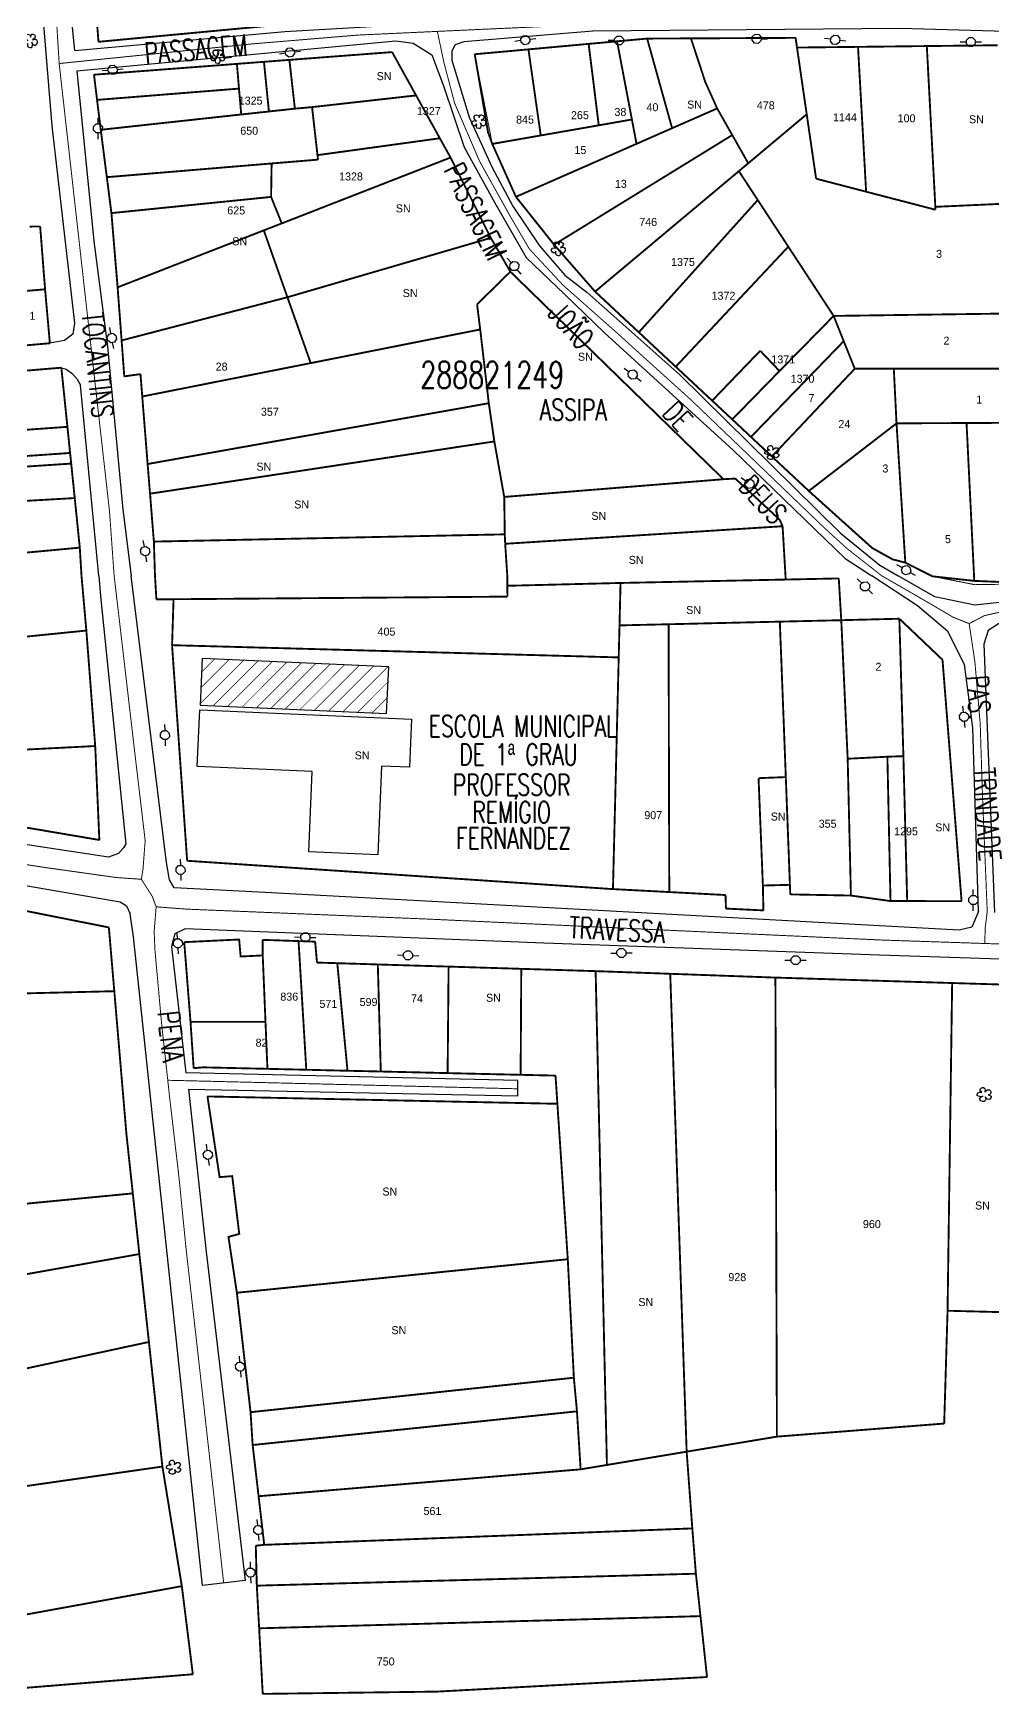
# Model space of a CAD drawing. Header units: millimetres. Extents: x 203684 to 206468, y 4869193 to 4871613.
# Drawn here: x 204198.8 to 204378.7, y 4870786.4 to 4871098.3 of the extents above; entities that cross this region are included whole.
import ezdxf
from ezdxf.enums import TextEntityAlignment as Align

# ---------------------------------------------------------------- set-up
doc = ezdxf.new("R2010")
doc.units = ezdxf.units.MM
for name, color, linetype in [('CD_MALHA_LOTES', 7, 'Continuous'), ('CD_TXT_QUADRA', 7, 'Continuous'), ('LT-POSTES', 7, 'Continuous'), ('RU-ESC-PUBLICAS', 239, 'Continuous'), ('RU-HACH-EDIF', 229, 'Continuous'), ('RU-QUADRA', 210, 'Continuous'), ('RU-TXT-ESC-PUB', 7, 'Continuous'), ('SV-EIXO-RUA-N-PAV', 6, 'Continuous'), ('SV-EIXO-RUA-PAV', 20, 'Continuous'), ('SV-RUA-NAO-PAV', 7, 'Continuous'), ('SV-RUA-PAVIM', 7, 'Continuous'), ('SV-TXT-RUA-N-PAV', 7, 'Continuous'), ('SV-TXT-RUA-PAV', 7, 'Continuous'), ('Th_NmrPort', 1, 'Continuous'), ('VG-ARVORE-ISOLADA', 90, 'Continuous')]:
    doc.layers.add(name, color=color, linetype=linetype)
doc.styles.add('ARIAL', font='simplex.shx')

# ---------------------------------------------------------------- blocks, each defined once
blk = doc.blocks.new('*X5')
at = {"layer": 'RU-HACH-EDIF', "const_width": 0.13}
for points in [[(204230.040036, 4870972.685645), (204238.190731, 4870980.83634)], [(204230.174507, 4870975.648591), (204235.485066, 4870980.959148)], [(204230.308979, 4870978.611536), (204232.7794, 4870981.081957)], [(204232.532401, 4870972.349537), (204240.896397, 4870980.713532)], [(204235.238079, 4870972.226741), (204243.602063, 4870980.590724)], [(204237.943757, 4870972.103945), (204246.307729, 4870980.467916)], [(204240.649434, 4870971.981149), (204249.013395, 4870980.345108)], [(204243.355112, 4870971.858352), (204251.719061, 4870980.2223)], [(204246.06079, 4870971.735556), (204254.424726, 4870980.099492)], [(204248.766468, 4870971.61276), (204257.130392, 4870979.976684)], [(204251.472146, 4870971.489964), (204259.836058, 4870979.853876)], [(204254.177824, 4870971.367168), (204262.541724, 4870979.731068)], [(204256.883501, 4870971.244372), (204265.24739, 4870979.60826)], [(204259.589179, 4870971.121576), (204265.269479, 4870976.801875)], [(204262.294857, 4870970.99878), (204265.135007, 4870973.83893)]]:
    blk.add_lwpolyline(points, dxfattribs=at)
blk = doc.blocks.new('COD092', base_point=(204504.092239, 4871060.025635))
at = {"layer": 'LT-POSTES'}
blk.add_line((204504.922233, 4871060.022296), (204506.0889, 4871060.022296), dxfattribs=at)
blk.add_lwpolyline([(204502.0889, 4871060.022296), (204503.255567, 4871060.022296), (204503.255567, 4871060.35563), (204503.755567, 4871060.85563), (204504.422233, 4871060.85563), (204504.922233, 4871060.35563), (204504.922233, 4871059.688963), (204504.422233, 4871059.188963), (204503.755567, 4871059.188963), (204503.255567, 4871059.688963), (204503.255567, 4871060.022296)], dxfattribs=at)
blk = doc.blocks.new('COD208', base_point=(204517.498181, 4871042.194979))
at = {"layer": 'VG-ARVORE-ISOLADA'}
blk.add_lwpolyline([(204517.064848, 4871042.628313), (204516.739848, 4871042.844979), (204516.739848, 4871043.169979), (204516.956515, 4871043.386646), (204517.173181, 4871043.494979), (204517.389848, 4871043.494979), (204517.606515, 4871043.278312), (204517.714848, 4871042.953312), (204517.606515, 4871042.628313), (204517.823181, 4871042.844979), (204518.148181, 4871043.061646), (204518.473181, 4871043.061646), (204518.689848, 4871042.844979), (204518.798181, 4871042.628313), (204518.581515, 4871042.194979), (204518.256515, 4871042.086646), (204518.581515, 4871041.978313), (204518.798181, 4871041.869979), (204518.798181, 4871041.653313), (204518.581515, 4871041.328313), (204518.364848, 4871041.219979), (204518.039848, 4871041.328313), (204517.714848, 4871041.761646), (204517.823181, 4871041.219979), (204517.714848, 4871041.003313), (204517.498181, 4871040.894979), (204517.173181, 4871040.894979), (204516.848182, 4871041.003313), (204516.631515, 4871041.328313), (204516.848182, 4871041.653313), (204517.281515, 4871041.869979), (204516.848182, 4871041.761646), (204516.414848, 4871041.869979), (204516.198182, 4871041.978313), (204516.198182, 4871042.194979), (204516.306515, 4871042.519979), (204516.631515, 4871042.628313)], close=True, dxfattribs=at)

msp = doc.modelspace()

# ---------------------------------------------------------------- linework, layer by layer
at = {"layer": 'CD_MALHA_LOTES', "const_width": 0.35}
for points in [[(204210.99, 4871096.74), (204210.42, 4871103.89)], [(204244.34, 4871099.87), (204210.99, 4871096.74)], [(204308.22, 4871096.83), (204313.86, 4871097.34)], [(204313.86, 4871097.34), (204322.07, 4871097.38)], [(204318.54, 4871080.55), (204313.86, 4871097.34)], [(204322.07, 4871097.38), (204341.7, 4871097.48)], [(204324.77, 4871089.19), (204322.07, 4871097.38)], [(204341.7, 4871097.48), (204341.96, 4871095.66)], [(204246.78, 4871093.35), (204266.04, 4871094.81)], [(204266.04, 4871094.81), (204270.54, 4871086.69)], [(204281.53, 4871094.41), (204291.6, 4871095.32)], [(204284.04, 4871079.75), (204281.53, 4871094.41)], [(204291.6, 4871095.32), (204302.89, 4871096.35)], [(204293.91, 4871079.19), (204291.6, 4871095.32)], [(204302.89, 4871096.35), (204308.22, 4871096.83)], [(204304.79, 4871081.09), (204302.89, 4871096.35)], [(204311, 4871082.18), (204308.22, 4871096.83)], [(204341.96, 4871095.66), (204353.4, 4871095.79)], [(204343.78, 4871083.16), (204341.96, 4871095.66)], [(204353.4, 4871095.79), (204366.3, 4871095.94)], [(204354.92, 4871068.65), (204353.4, 4871095.79)], [(204366.3, 4871095.94), (204379.56, 4871096.09)], [(204367.9, 4871065.81), (204366.3, 4871095.94)], [(204210.14, 4871090.57), (204236.94, 4871092.6)], [(204236.94, 4871092.6), (204242.01, 4871092.99)], [(204237.33, 4871087.97), (204236.94, 4871092.6)], [(204242.01, 4871092.99), (204246.78, 4871093.35)], [(204242.94, 4871083.68), (204242.01, 4871092.99)], [(204247.81, 4871084.21), (204246.78, 4871093.35)], [(204210.72, 4871085.85), (204210.14, 4871090.57)], [(204210.72, 4871085.85), (204237.33, 4871087.97)], [(204237.75, 4871083.12), (204237.33, 4871087.97)], [(204326.99, 4871084.25), (204324.77, 4871089.19)], [(204211.41, 4871080.25), (204210.72, 4871085.85)], [(204251.03, 4871084.5), (204270.54, 4871086.69)], [(204270.54, 4871086.69), (204274.99, 4871078.66)], [(204211.41, 4871080.25), (204237.75, 4871083.12)], [(204242.94, 4871083.68), (204237.75, 4871083.12)], [(204247.81, 4871084.21), (204242.94, 4871083.68)], [(204251.03, 4871084.5), (204247.81, 4871084.21)], [(204252.05, 4871075.5), (204251.03, 4871084.5)], [(204311, 4871082.18), (204304.79, 4871081.09)], [(204311.87, 4871077.62), (204311, 4871082.18)], [(204326.99, 4871084.25), (204318.54, 4871080.55)], [(204329.82, 4871079.26), (204326.99, 4871084.25)], [(204332.82, 4871073.98), (204343.78, 4871083.16)], [(204345.54, 4871071.09), (204343.78, 4871083.16)], [(204212.55, 4871071.37), (204211.41, 4871080.25)], [(204274.99, 4871078.66), (204252.05, 4871075.5)], [(204274.99, 4871078.66), (204277, 4871075.05)], [(204284.82, 4871077.6), (204284.04, 4871079.75)], [(204284.82, 4871077.6), (204293.91, 4871079.19)], [(204304.79, 4871081.09), (204293.91, 4871079.19)], [(204296.41, 4871058.72), (204329.82, 4871079.26)], [(204318.54, 4871080.55), (204311.87, 4871077.62)], [(204332.82, 4871073.98), (204329.82, 4871079.26)], [(204252.15, 4871074.66), (204252.05, 4871075.5)], [(204289.26, 4871067.69), (204284.82, 4871077.6)], [(204289.26, 4871067.69), (204311.87, 4871077.62)], [(204212.55, 4871071.37), (204243.45, 4871073.94)], [(204243.35, 4871067.67), (204243.45, 4871073.94)], [(204243.45, 4871073.94), (204252.15, 4871074.66)], [(204277, 4871075.05), (204245.35, 4871062.71)], [(204277, 4871075.05), (204284.55, 4871059.99)], [(204304.1, 4871049.93), (204331.06, 4871072.5)], [(204331.06, 4871072.5), (204332.82, 4871073.98)], [(204334.6, 4871067.09), (204331.06, 4871072.5)], [(204213.41, 4871064.64), (204212.55, 4871071.37)], [(204354.92, 4871068.65), (204345.54, 4871071.09)], [(204213.41, 4871064.64), (204243.35, 4871067.67)], [(204245.35, 4871062.71), (204243.35, 4871067.67)], [(204296.41, 4871058.72), (204289.26, 4871067.69)], [(204312.3, 4871042.3), (204334.6, 4871067.09)], [(204340.33, 4871058.35), (204334.6, 4871067.09)], [(204367.93, 4871065.27), (204354.92, 4871068.65)], [(204381.03, 4871066.41), (204367.9, 4871065.81)], [(204214.57, 4871050.73), (204213.41, 4871064.64)], [(204367.9, 4871065.81), (204367.93, 4871065.27)], [(204198.09, 4871062.11), (204200.05, 4871062.14)], [(204200.05, 4871062.14), (204200.97, 4871050.36)], [(204214.57, 4871050.73), (204241.98, 4871061.4)], [(204241.98, 4871061.4), (204245.35, 4871062.71)], [(204246.41, 4871048.87), (204241.98, 4871061.4)], [(204246.41, 4871048.87), (204284.55, 4871059.99)], [(204284.55, 4871059.99), (204288.21, 4871053.66)], [(204304.1, 4871049.93), (204296.41, 4871058.72)], [(204319.22, 4871035.85), (204340.33, 4871058.35)], [(204348.83, 4871045.37), (204340.33, 4871058.35)], [(204281.97, 4871047.53), (204288.21, 4871053.66)], [(204288.21, 4871053.66), (204328.17, 4871014.77)], [(204215.32, 4871040.78), (204214.57, 4871050.73)], [(204185.15, 4871049), (204200.97, 4871050.36)], [(204200.97, 4871050.36), (204201.87, 4871040.25)], [(204215.32, 4871040.78), (204246.41, 4871048.87)], [(204250.78, 4871036.53), (204246.41, 4871048.87)], [(204282.56, 4871042.83), (204281.97, 4871047.53)], [(204312.3, 4871042.3), (204304.1, 4871049.93)], [(204338.68, 4871035.05), (204348.83, 4871045.37)], [(204348.83, 4871045.37), (204382.9, 4871045.84)], [(204350.72, 4871040.64), (204348.83, 4871045.37)], [(204282.56, 4871042.83), (204250.78, 4871036.53)], [(204284.17, 4871029.01), (204282.56, 4871042.83)], [(204319.22, 4871035.85), (204312.3, 4871042.3)], [(204201.87, 4871040.25), (204186.01, 4871038.86)], [(204215.82, 4871034.05), (204215.32, 4871040.78)], [(204326.05, 4871029.49), (204335.06, 4871038.84)], [(204333.33, 4871022.69), (204350.72, 4871040.64)], [(204335.06, 4871038.84), (204338.68, 4871035.05)], [(204352.79, 4871035.47), (204350.72, 4871040.64)], [(204173.39, 4871033.11), (204204.02, 4871035.67)], [(204204.02, 4871035.67), (204205.16, 4871024.59)], [(204219.19, 4871030.27), (204250.78, 4871036.53)], [(204326.05, 4871029.49), (204319.22, 4871035.85)], [(204329.82, 4871025.98), (204338.68, 4871035.05)], [(204337.25, 4871019.03), (204352.79, 4871035.47)], [(204360.11, 4871035.47), (204352.79, 4871035.47)], [(204360.11, 4871035.47), (204384.75, 4871035.5)], [(204360.62, 4871025.24), (204360.11, 4871035.47)], [(204218.86, 4871034.46), (204215.82, 4871034.05)], [(204219.19, 4871030.27), (204218.86, 4871034.46)], [(204220.2, 4871017.62), (204219.19, 4871030.27)], [(204220.2, 4871017.62), (204284.17, 4871029.01)], [(204285.21, 4871021.85), (204284.17, 4871029.01)], [(204329.82, 4871025.98), (204326.05, 4871029.49)], [(204333.33, 4871022.69), (204329.82, 4871025.98)], [(204178.86, 4871022.69), (204205.16, 4871024.59)], [(204205.16, 4871024.59), (204205.66, 4871019.69)], [(204337.25, 4871019.03), (204333.33, 4871022.69)], [(204344.17, 4871012.57), (204360.62, 4871025.24)], [(204360.62, 4871025.24), (204373.75, 4871025.3)], [(204362.27, 4870999.14), (204360.62, 4871025.24)], [(204373.75, 4871025.3), (204385.43, 4871025.36)], [(204375.2, 4870995.72), (204373.75, 4871025.3)], [(204205.66, 4871019.69), (204179.2, 4871017.85)], [(204205.66, 4871019.69), (204205.87, 4871017.7)], [(204220.65, 4871012.06), (204285.21, 4871021.85)], [(204287.06, 4871011.45), (204285.21, 4871021.85)], [(204179.65, 4871015.96), (204205.87, 4871017.7)], [(204205.87, 4871017.7), (204206.53, 4871011.24)], [(204220.65, 4871012.06), (204220.2, 4871017.62)], [(204344.17, 4871012.57), (204337.25, 4871019.03)], [(204287.06, 4871011.45), (204328.17, 4871014.77)], [(204328.17, 4871014.77), (204330.39, 4871014.89)], [(204330.39, 4871014.89), (204338.72, 4871007.18)], [(204206.53, 4871011.24), (204179.85, 4871009.7)], [(204206.53, 4871011.24), (204207.48, 4871001.95)], [(204221.37, 4871003.08), (204220.65, 4871012.06)], [(204287.17, 4871004.44), (204287.06, 4871011.45)], [(204356.07, 4871001.87), (204344.17, 4871012.57)], [(204338.72, 4871007.18), (204339.26, 4871005.96)], [(204221.37, 4871003.08), (204287.17, 4871004.44)], [(204287.24, 4871002.67), (204287.17, 4871004.44)], [(204287.24, 4871002.67), (204339.26, 4871005.96)], [(204339.26, 4871005.96), (204339.84, 4870995.97)], [(204164.09, 4870997.92), (204207.48, 4871001.95)], [(204207.48, 4871001.95), (204207.8, 4870996.67)], [(204221.58, 4870996.67), (204221.37, 4871003.08)], [(204287.64, 4870996.67), (204287.24, 4871002.67)], [(204362.27, 4870999.14), (204359.87, 4870999.76), (204356.07, 4871001.87)], [(204367.36, 4870996.57), (204362.27, 4870999.14)], [(204207.8, 4870996.67), (204208.71, 4870986.41)], [(204221.84, 4870992.28), (204221.58, 4870996.67)], [(204287.65, 4870994.8), (204287.64, 4870996.67)], [(204308.87, 4870995.33), (204287.65, 4870994.8)], [(204287.67, 4870992.77), (204287.65, 4870994.8)], [(204308.68, 4870987.38), (204308.87, 4870995.33)], [(204308.87, 4870995.33), (204339.84, 4870995.97)], [(204339.84, 4870995.97), (204349.79, 4870996.18)], [(204349.79, 4870996.18), (204350.26, 4870988.35)], [(204375.2, 4870995.72), (204367.36, 4870996.57)], [(204387.65, 4870995.2), (204375.2, 4870995.72)], [(204225.06, 4870992.28), (204221.84, 4870992.28)], [(204224.78, 4870983.67), (204225.06, 4870992.28)], [(204225.06, 4870992.28), (204287.67, 4870992.77)], [(204327.09, 4870987.81), (204338.74, 4870988.08)], [(204338.74, 4870988.08), (204350.26, 4870988.35)], [(204339.86, 4870958.95), (204338.74, 4870988.08)], [(204350.26, 4870988.35), (204361.15, 4870988.63)], [(204351.46, 4870962.39), (204350.26, 4870988.35)], [(204361.91, 4870962.87), (204361.15, 4870988.63)], [(204361.15, 4870988.63), (204369.24, 4870980.94)], [(204178.5, 4870983.37), (204208.71, 4870986.41)], [(204208.71, 4870986.41), (204210.37, 4870964.77)], [(204308.53, 4870981.38), (204308.68, 4870987.38)], [(204317.88, 4870987.59), (204308.68, 4870987.38)], [(204317.88, 4870987.59), (204327.09, 4870987.81)], [(204318.01, 4870937.41), (204317.88, 4870987.59)], [(204227.61, 4870943.27), (204224.78, 4870983.67)], [(204308.53, 4870981.38), (204224.78, 4870983.67)], [(204307.45, 4870937.96), (204308.53, 4870981.38)], [(204369.24, 4870980.94), (204372.82, 4870935.7)], [(204210.37, 4870964.77), (204177.33, 4870963.09)], [(204210.37, 4870964.77), (204211.15, 4870947.17)], [(204351.46, 4870962.39), (204358.91, 4870962.77)], [(204352.07, 4870936.75), (204351.46, 4870962.39)], [(204358.91, 4870962.77), (204361.91, 4870962.87)], [(204359.49, 4870935.72), (204358.91, 4870962.77)], [(204362.62, 4870935.72), (204361.91, 4870962.87)], [(204334.75, 4870958.75), (204339.86, 4870958.95)], [(204335.56, 4870938.63), (204334.75, 4870958.75)], [(204340.63, 4870938.76), (204339.86, 4870958.95)], [(204211.15, 4870947.17), (204176.67, 4870953.01)], [(204158.96, 4870941.5), (204212.93, 4870930.78)], [(204307.45, 4870937.96), (204227.61, 4870943.27)], [(204340.63, 4870938.76), (204335.56, 4870938.63)], [(204335.56, 4870938.63), (204335.66, 4870933.97)], [(204340.7, 4870936.97), (204340.63, 4870938.76)], [(204318.01, 4870937.41), (204307.45, 4870937.96)], [(204328.56, 4870936.85), (204318.01, 4870937.41)], [(204328.64, 4870934.31), (204328.56, 4870936.85)], [(204352.07, 4870936.75), (204340.7, 4870936.97)], [(204359.49, 4870935.72), (204352.07, 4870936.75)], [(204362.62, 4870935.72), (204359.49, 4870935.72)], [(204372.82, 4870935.7), (204362.62, 4870935.72)], [(204335.66, 4870933.97), (204328.64, 4870934.31)], [(204212.93, 4870930.78), (204213.95, 4870918.83)], [(204241.78, 4870925.53), (204237.64, 4870925.33), (204237.36, 4870928.52), (204227.06, 4870928.02)], [(204227.06, 4870928.02), (204228.24, 4870913.08)], [(204241.78, 4870928.45), (204248.5, 4870928.22)], [(204241.78, 4870925.53), (204241.78, 4870928.45)], [(204248.5, 4870928.22), (204251.61, 4870928.11)], [(204249.95, 4870904.11), (204248.5, 4870928.22)], [(204251.61, 4870928.11), (204251.96, 4870924.19)], [(204242.3, 4870913.09), (204241.78, 4870925.53)], [(204251.96, 4870924.19), (204255.76, 4870924.08)], [(204255.76, 4870924.08), (204263.36, 4870923.84)], [(204257.68, 4870903.92), (204255.76, 4870924.08)], [(204263.36, 4870923.84), (204270.24, 4870923.63)], [(204263.92, 4870903.78), (204263.36, 4870923.84)], [(204270.24, 4870923.63), (204276.63, 4870923.44)], [(204276.45, 4870903.48), (204276.63, 4870923.44)], [(204276.63, 4870923.44), (204290.26, 4870923.02)], [(204290.14, 4870903.16), (204290.26, 4870923.02)], [(204290.26, 4870923.02), (204304.2, 4870922.59)], [(204306.32, 4870830.05), (204304.2, 4870922.59)], [(204304.2, 4870922.59), (204318.19, 4870922.09)], [(204321.27, 4870832.54), (204318.19, 4870922.09)], [(204318.19, 4870922.09), (204337.91, 4870921.38)], [(204337.91, 4870921.38), (204371.05, 4870920.36)], [(204338.19, 4870835.36), (204337.91, 4870921.38)], [(204370.19, 4870858.95), (204371.05, 4870920.36)], [(204371.05, 4870920.36), (204381.2, 4870920.05)], [(204213.95, 4870918.83), (204159.53, 4870917.5)], [(204213.95, 4870918.83), (204216.23, 4870891.98)], [(204228.24, 4870913.08), (204242.3, 4870913.09)], [(204228.83, 4870904.41), (204228.24, 4870913.08)], [(204242.66, 4870904.28), (204242.3, 4870913.09)], [(204230.6, 4870904.56), (204228.83, 4870904.41)], [(204230.6, 4870904.56), (204242.66, 4870904.28)], [(204249.95, 4870904.11), (204242.66, 4870904.28)], [(204257.68, 4870903.92), (204249.95, 4870904.11)], [(204263.92, 4870903.78), (204257.68, 4870903.92)], [(204270.37, 4870903.63), (204263.92, 4870903.78)], [(204276.45, 4870903.48), (204270.37, 4870903.63)], [(204290.14, 4870903.16), (204276.45, 4870903.48)], [(204296.68, 4870903.01), (204290.14, 4870903.16)], [(204297.03, 4870897.73), (204296.68, 4870903.01)], [(204236.93, 4870862.32), (204235.36, 4870872.78), (204237.38, 4870873.35), (204236.06, 4870884.18), (204233.69, 4870883.98), (204231.42, 4870899.11)], [(204231.42, 4870899.11), (204297.03, 4870897.73)], [(204298.98, 4870868.6), (204297.03, 4870897.73)], [(204216.23, 4870891.98), (204217.42, 4870880.94)], [(204160.85, 4870875.48), (204217.42, 4870880.94)], [(204217.42, 4870880.94), (204218.65, 4870869.57)], [(204161.59, 4870859.42), (204218.65, 4870869.57)], [(204218.65, 4870869.57), (204220.44, 4870853.1)], [(204236.93, 4870862.32), (204298.98, 4870868.6)], [(204300.12, 4870846.4), (204298.98, 4870868.6)], [(204239.5, 4870839.94), (204236.93, 4870862.32)], [(204370.19, 4870858.95), (204369.56, 4870837.81)], [(204380.93, 4870858.67), (204370.19, 4870858.95)], [(204162.46, 4870840.58), (204220.44, 4870853.1)], [(204220.44, 4870853.1), (204222.97, 4870829.75)], [(204239.5, 4870839.94), (204300.12, 4870846.4)], [(204300.7, 4870840.1), (204300.12, 4870846.4)], [(204239.89, 4870833.79), (204239.5, 4870839.94)], [(204239.89, 4870833.79), (204300.7, 4870840.1)], [(204301.39, 4870829.23), (204300.7, 4870840.1)], [(204338.19, 4870835.36), (204321.27, 4870832.54)], [(204369.56, 4870837.81), (204338.19, 4870835.36)], [(204241.01, 4870824.19), (204239.89, 4870833.79)], [(204321.27, 4870832.54), (204306.32, 4870830.05)], [(204321.27, 4870832.54), (204322.33, 4870818.16)], [(204163.35, 4870821.22), (204222.97, 4870829.75)], [(204222.97, 4870829.75), (204226.61, 4870807.34)], [(204241.01, 4870824.19), (204301.39, 4870829.23)], [(204306.32, 4870830.05), (204301.39, 4870829.23)], [(204242.06, 4870815.08), (204241.01, 4870824.19)], [(204322.33, 4870818.16), (204242.06, 4870815.08)], [(204322.33, 4870818.16), (204323, 4870809.67)], [(204240.48, 4870814.92), (204242.06, 4870815.08)], [(204240.67, 4870807.43), (204240.48, 4870814.92)], [(204164.51, 4870796.03), (204226.61, 4870807.34)], [(204226.61, 4870807.34), (204228.68, 4870790.83)], [(204240.67, 4870807.43), (204323, 4870809.67)], [(204241.11, 4870799.44), (204240.67, 4870807.43)], [(204323, 4870809.67), (204323.86, 4870801.72)], [(204241.11, 4870799.44), (204323.86, 4870801.72)], [(204323.86, 4870801.72), (204325.09, 4870790.31)], [(204241.78, 4870787.15), (204241.11, 4870799.44)], [(204228.68, 4870790.83), (204164.98, 4870785.66)], [(204325.09, 4870790.31), (204274.53, 4870787.58), (204241.78, 4870787.15)]]:
    msp.add_lwpolyline(points, dxfattribs=at)
at = {"layer": 'RU-ESC-PUBLICAS'}
for points in [[(204230.03, 4870972.46, 9.37), (204265, 4870970.88, 9.39), (204265.4, 4870979.6, 9.67), (204230.43, 4870981.19, 9.67)], [(204229.97, 4870971.54, 9.26), (204269.66, 4870969.8, 10.09), (204269.27, 4870960.79, 10.09), (204264.07, 4870961.02, 9.57), (204263.34, 4870944.39, 9.57), (204250.41, 4870944.96, 9.57), (204251.07, 4870960.01, 9.57), (204229.5, 4870960.96, 9.57)]]:
    msp.add_polyline3d(points, close=True, dxfattribs=at)
at = {"layer": 'RU-QUADRA', "const_width": 0.18}
for points in [[(204244.34, 4871099.87), (204210.99, 4871096.74), (204210.42, 4871103.89)], [(204387.65, 4870995.2), (204375.27, 4870995.01), (204367.36, 4870996.57), (204362.27, 4870999.14), (204359.87, 4870999.76), (204356.07, 4871001.87), (204344.17, 4871012.57), (204337.25, 4871019.03), (204333.33, 4871022.69), (204329.82, 4871025.98), (204326.05, 4871029.49), (204319.22, 4871035.85), (204312.3, 4871042.3), (204304.1, 4871049.93), (204296.41, 4871058.72), (204289.26, 4871067.69), (204284.82, 4871077.6), (204281.53, 4871094.41), (204291.6, 4871095.32), (204302.89, 4871096.35), (204308.22, 4871096.83), (204313.86, 4871097.34), (204322.07, 4871097.38), (204341.7, 4871097.48), (204341.96, 4871095.66), (204353.4, 4871095.79), (204366.3, 4871095.94), (204379.56, 4871096.09)], [(204186.01, 4871038.86), (204201.87, 4871040.25), (204200.97, 4871050.36), (204200.05, 4871062.14), (204198.09, 4871062.11)], [(204176.67, 4870953.01), (204211.15, 4870947.17), (204210.37, 4870964.77), (204208.71, 4870986.41), (204207.8, 4870996.67), (204207.48, 4871001.95), (204206.53, 4871011.24), (204205.87, 4871017.7), (204205.66, 4871019.69), (204205.16, 4871024.59), (204204.02, 4871035.67), (204173.39, 4871033.11)], [(204158.96, 4870941.5), (204212.93, 4870930.78), (204213.95, 4870918.83), (204216.23, 4870891.98), (204217.42, 4870880.94), (204218.65, 4870869.57), (204220.44, 4870853.1), (204222.97, 4870829.75), (204226.61, 4870807.34), (204228.68, 4870790.83), (204164.98, 4870785.66)], [(204380.93, 4870858.67), (204370.19, 4870858.95), (204369.56, 4870837.81), (204338.19, 4870835.36), (204321.27, 4870832.54), (204322.33, 4870818.16), (204323, 4870809.67), (204323.86, 4870801.72), (204325.09, 4870790.31), (204274.53, 4870787.58), (204241.78, 4870787.15), (204241.11, 4870799.44), (204240.67, 4870807.43), (204240.48, 4870814.92), (204242.06, 4870815.08), (204241.01, 4870824.19), (204239.89, 4870833.79), (204239.5, 4870839.94), (204236.93, 4870862.32), (204235.36, 4870872.78), (204237.38, 4870873.35), (204236.06, 4870884.18), (204233.69, 4870883.98), (204231.42, 4870899.11), (204297.03, 4870897.73), (204296.68, 4870903.01), (204290.14, 4870903.16), (204276.45, 4870903.48), (204263.92, 4870903.78), (204257.68, 4870903.92), (204249.95, 4870904.11), (204242.66, 4870904.28), (204230.6, 4870904.56), (204228.83, 4870904.41), (204228.24, 4870913.08), (204227.06, 4870928.02), (204237.36, 4870928.52), (204237.64, 4870925.33), (204241.78, 4870925.53), (204241.78, 4870928.45), (204248.5, 4870928.22), (204251.61, 4870928.11), (204251.96, 4870924.19), (204255.76, 4870924.08), (204263.36, 4870923.84), (204276.63, 4870923.44), (204290.26, 4870923.02), (204304.2, 4870922.59), (204318.19, 4870922.09), (204337.91, 4870921.38), (204371.05, 4870920.36), (204381.2, 4870920.05)]]:
    msp.add_lwpolyline(points, dxfattribs=at)
msp.add_lwpolyline([(204339.84, 4870995.97), (204339.26, 4871005.96), (204338.72, 4871007.18), (204330.39, 4871014.89), (204328.17, 4871014.77), (204288.21, 4871053.66), (204284.55, 4871059.99), (204277, 4871075.05), (204274.99, 4871078.66), (204270.54, 4871086.69), (204266.04, 4871094.81), (204246.78, 4871093.35), (204242.01, 4871092.99), (204236.94, 4871092.6), (204210.14, 4871090.57), (204210.72, 4871085.85), (204211.41, 4871080.25), (204212.55, 4871071.37), (204213.41, 4871064.64), (204214.57, 4871050.73), (204215.32, 4871040.78), (204215.82, 4871034.05), (204218.86, 4871034.46), (204219.19, 4871030.27), (204220.2, 4871017.62), (204220.65, 4871012.06), (204221.37, 4871003.08), (204221.58, 4870996.67), (204221.84, 4870992.28), (204225.06, 4870992.28), (204224.78, 4870983.67), (204227.61, 4870943.27), (204307.45, 4870937.96), (204318.01, 4870937.41), (204328.56, 4870936.85), (204328.64, 4870934.31), (204335.66, 4870933.97), (204335.56, 4870938.63), (204340.63, 4870938.76), (204340.7, 4870936.97), (204352.07, 4870936.75), (204359.49, 4870935.72), (204362.62, 4870935.72), (204372.82, 4870935.7), (204369.24, 4870980.94), (204361.15, 4870988.63), (204350.26, 4870988.35), (204349.79, 4870996.18)], close=True, dxfattribs=at)
at = {"layer": 'SV-EIXO-RUA-N-PAV', "linetype": 'Continuous', "const_width": 0.18}
for points in [[(204203.74, 4871092.68), (204239.63, 4871096.33), (204259.63, 4871098), (204282.75, 4871099.07), (204316.45, 4871100.59), (204347.78, 4871100.59), (204386.87, 4871100.43), (204415.24, 4871099.22), (204442.01, 4871097.7), (204469.46, 4871095.72), (204489.08, 4871094.5), (204504.6, 4871093.13)], [(204274.54, 4871098.61), (204275.76, 4871092.83), (204277.77, 4871085.22), (204282.41, 4871074.42), (204288.12, 4871064.16), (204291.77, 4871057.92), (204298.08, 4871051.15), (204308.04, 4871042.33), (204322, 4871029.71), (204332.49, 4871019.67), (204346.98, 4871005.75), (204351.32, 4871001.79), (204357.81, 4870996.7)], [(204374.24, 4870987.72), (204371.23, 4870988.91), (204365.45, 4870992.3), (204357.81, 4870996.7)], [(204377.16, 4870927.77), (204377.25, 4870930.71), (204377.63, 4870933.78), (204376.75, 4870955.12), (204376.31, 4870968.96), (204375.31, 4870980.6), (204374.24, 4870987.72), (204377.13, 4870989.22), (204380.01, 4870989.85), (204390.24, 4870990.42), (204392.06, 4870990.29), (204393.92, 4870990.12), (204404.76, 4870990.36), (204423.87, 4870991.08), (204447.35, 4870991.84), (204466.84, 4870992.42), (204486.33, 4870992.8), (204505.68, 4870993.33), (204515.48, 4870993.62)], [(203903.74, 4870956.67), (203908.3, 4870956.43), (203937.27, 4870957.3), (203957.88, 4870957.98), (203976.89, 4870959.09), (203995.95, 4870960.3), (204015.07, 4870961.46), (204035, 4870962.62), (204053.14, 4870963.34), (204059.45, 4870963.58), (204064.83, 4870964.62), (204069.67, 4870964.91), (204076.53, 4870963.95), (204089.67, 4870961.82), (204128.28, 4870954.28), (204145.62, 4870950.9), (204163.89, 4870947.81), (204200.95, 4870942.01), (204214.33, 4870940.13), (204219.02, 4870939.8)], [(204223.97, 4870902.14), (204289.62, 4870900.54)]]:
    msp.add_lwpolyline(points, dxfattribs=at)
at = {"layer": 'SV-EIXO-RUA-PAV', "linetype": 'Continuous', "const_width": 0.18}
for points in [[(204198.45, 4871372.78), (204195.71, 4871342.66), (204194.34, 4871299.46), (204192.82, 4871254.29), (204192.52, 4871220.07), (204192.67, 4871211.85), (204197.54, 4871166.37), (204200.88, 4871136.56), (204203.62, 4871092.6), (204208.18, 4871051.99), (204213.05, 4871008.79), (204213.92, 4870996.67)], [(204213.92, 4870996.67), (204215.51, 4870983.11), (204217.9, 4870962.59), (204219.74, 4870947.05), (204219.34, 4870941.79), (204219.02, 4870939.8), (204221.1, 4870936.55), (204221.8, 4870934.64), (204221.42, 4870930), (204221.58, 4870926.44), (204222.81, 4870912.83), (204224.41, 4870898.16), (204226.06, 4870884.13), (204227.39, 4870870.74), (204229.04, 4870856.13), (204230.69, 4870841.56), (204234.46, 4870807.92)], [(204637.31, 4870917.86), (204615.54, 4870918.82), (204572.68, 4870920.63), (204528.27, 4870922.55), (204522.89, 4870923.29), (204487.27, 4870924.36), (204442.81, 4870925.74), (204403.79, 4870926.91), (204377.16, 4870927.77), (204358.05, 4870928.41), (204318.49, 4870930.22), (204272.64, 4870932.35), (204227.44, 4870934.21), (204221.8, 4870934.64)]]:
    msp.add_lwpolyline(points, dxfattribs=at)
at = {"layer": 'SV-RUA-NAO-PAV'}
for points in [[(204206.55, 4871095.12, 6.9), (204245.9, 4871098.64, 6.88), (204278.46, 4871100.56, 6.85), (204304.28, 4871101.98, 6.74), (204331.83, 4871102.64, 6.69), (204356.31, 4871102.2, 6.64), (204381.72, 4871102.31, 6.26), (204403.16, 4871101.58, 6.26), (204457.9, 4871098.11, 5.96), (204500.72, 4871094.8, 5.57), (204501.61, 4871095.12, 5.57)], [(204502.82, 4871091.44, 5.77), (204501.72, 4871092.05, 5.77), (204500.09, 4871092.49, 5.77), (204457.77, 4871095.23, 5.94), (204403.17, 4871098.04, 5.94), (204361.32, 4871099.21, 6.56), (204303.69, 4871098.72, 6.82), (204279.46, 4871096.73, 6.9), (204277.89, 4871096.18, 6.9), (204277.25, 4871094.98, 6.9), (204277.25, 4871093.29, 6.9), (204280.46, 4871082.61, 6.9), (204284.71, 4871073.29, 6.9), (204288.7, 4871065.92, 6.64), (204293.65, 4871058.51, 6.66), (204298.44, 4871052.98, 6.72), (204302.54, 4871049.83, 6.69), (204319.98, 4871034.34, 6.38), (204350.03, 4871004.75, 6.39), (204357.49, 4870998.64, 6.36), (204360.93, 4870996.67, 6.36)], [(204206.93, 4871091.28, 6.88), (204266.73, 4871096.91, 6.77), (204270.01, 4871096.48, 6.77), (204273.52, 4871094.27, 6.74), (204275.67, 4871088.46, 6.72), (204279.56, 4871077.01, 6.72), (204285.28, 4871066.57, 6.72), (204291.15, 4871056.31, 6.72), (204298.4, 4871049.36, 6.72), (204305.89, 4871042.21, 6.28), (204329.96, 4871020.21, 6.27), (204350.99, 4870999.94, 6.27), (204355.99, 4870996.67, 6.27)], [(204206.18, 4871041.94, 7.25), (204204.62, 4871040.79, 7.25), (204201.87, 4871040.25, 7.25), (204186.01, 4871038.86, 7.25), (204177.87, 4871038.14, 7.25), (204167.61, 4871037.25, 7.25), (204159.79, 4871036.56, 7.25), (204148.41, 4871035.57, 7.25), (204148.63, 4871033.33, 7.25), (204138.77, 4871032.41, 7.25), (204139.03, 4871030.25, 7.25), (204152.57, 4871031.38, 7.25), (204156.69, 4871031.72, 7.25), (204166.02, 4871032.5, 7.25), (204173.39, 4871033.11, 7.25), (204204.02, 4871035.67, 7.25), (204204.93, 4871035.39, 7.25), (204205.97, 4871034.66, 7.25), (204207.01, 4871033.52, 7.25), (204207.63, 4871032.38, 7.25)], [(204375.97, 4870933.78, 6.83), (204374.9, 4870968.17, 6.59), (204373.38, 4870980.04, 6.47), (204370.27, 4870986.22, 6.47), (204364.55, 4870991.07, 6.39), (204355.99, 4870996.67, 6.27)], [(204389.9, 4870996.67, 6.36), (204390.18, 4870992.8, 6.36), (204375.33, 4870991.19, 6.36), (204367.79, 4870992.73, 6.36), (204360.93, 4870996.67, 6.36)], [(204513.11, 4870990.46, 5.99), (204510.82, 4870991.17, 5.99), (204435.2, 4870989.56, 6.29), (204403.99, 4870988.59, 6.29), (204379.73, 4870987.7, 6.47), (204377.83, 4870986.42, 6.54), (204377.01, 4870983.84, 6.54), (204378.97, 4870933.55, 6.39)], [(204216.12, 4870946.45, 7.22), (204215.68, 4870945.67, 7.22), (204214.72, 4870944.63, 7.22), (204212.88, 4870943.95, 7.19), (204145.29, 4870954.22, 6.89), (204115.88, 4870960.11, 6.89), (204090.16, 4870965.26, 7.22), (204075.53, 4870967.65, 7.22), (204069.41, 4870968.64, 7.2), (204068.08, 4870969.64, 7.2), (204067.18, 4870971.03, 7.2)], [(204068.42, 4870959.82, 7.14), (204069.28, 4870960.72, 7.14), (204070.37, 4870961.09, 7.14), (204073.12, 4870961.07, 7.14), (204076.42, 4870960.59, 6.8), (204157.02, 4870945.56, 6.82), (204215.04, 4870935.55, 6.76), (204216.22, 4870934.84, 6.76), (204216.93, 4870933.33, 6.77)], [(204227.84, 4870900.47, 6.37), (204289.62, 4870899.23, 6.37), (204289.62, 4870902.12, 6.37), (204227.36, 4870903.56, 6.37)]]:
    msp.add_polyline3d(points, dxfattribs=at)
at = {"layer": 'SV-RUA-PAVIM'}
for points in [[(204198.61, 4871124.91, 7.04), (204202.25, 4871081, 7.04), (204206.49, 4871044.01, 7.25), (204206.18, 4871041.94, 7.25)], [(204206.55, 4871095.12, 6.96), (204204.88, 4871111.94, 6.96)], [(204206.93, 4871091.28, 6.96), (204210.11, 4871059.39, 7.09), (204212.66, 4871039.67, 7.25), (204215.57, 4871009.1, 7.56), (204217.11, 4870996.67, 7.56)], [(204211.03, 4870996.67, 7.31), (204207.63, 4871032.38, 7.25)], [(204211.03, 4870996.67, 7.31), (204211.38, 4870992.84, 7.31), (204216.12, 4870946.45, 7.22)], [(204375.97, 4870933.78, 6.71), (204374.76, 4870930.84, 6.71), (204372.35, 4870930.28, 6.64), (204303.57, 4870933.99, 6.64), (204266.55, 4870935.99, 6.64), (204241.05, 4870937.36, 6.64), (204225.17, 4870938.22, 6.95), (204224.33, 4870939.67, 6.95), (204223.76, 4870942.93, 7.03), (204217.11, 4870996.67, 7.56)], [(204227.84, 4870900.47, 6.37), (204231.16, 4870869.97, 6.07), (204238.5, 4870808.4, 5.42), (204230.48, 4870807.46, 5.43), (204220.74, 4870899.01, 6.37), (204219.6, 4870909.69, 6.37), (204217.54, 4870929.03, 6.88), (204216.93, 4870933.33, 6.77)], [(204637.35, 4870913.91, 5.34), (204628.91, 4870914.21, 5.86), (204513.6, 4870919.37, 5.95), (204404.62, 4870923.99, 6.14), (204357.42, 4870925.6, 6.48), (204294.48, 4870927.84, 6.79), (204227.26, 4870930.51, 6.9), (204225.31, 4870929.57, 7.06), (204224.69, 4870927.18, 6.85), (204225.99, 4870915.62, 6.37), (204227.36, 4870903.56, 6.37)]]:
    msp.add_polyline3d(points, dxfattribs=at)

# ---------------------------------------------------------------- block references
at = {"layer": 'LT-POSTES'}
for p, rotation in [((204291.02, 4871097.05, 6.85), 187), ((204308.57, 4871096.98, 6.74), 180), ((204334.38, 4871097.3, 6.21), 176), ((204349.12, 4871097.1, 6.45), 173), ((204374.56, 4871096.69, 6.58), 180), ((204246.9, 4871094.76, 6.8), 7), ((204213.65, 4871091.51, 7.01), 5), ((204210.88, 4871080.5, 6.88), 270), ((204288.95, 4871054.7, 6.48), 131), ((204213.48, 4871041.23, 7.09), 101), ((204311.16, 4871034.38, 6.51), 322.0000000000001), ((204333.07, 4871013.92, 6.53), 323), ((204219.73, 4871001.29, 7.06), 100), ((204362.43, 4870997.72, 6.59), 150), ((204354.71, 4870994.69, 6.53), 316), ((204373.28, 4870970.25, 6.56), 96), ((204223.44, 4870966.81, 7.13), 272), ((204226.37, 4870941.55, 7.15), 272), ((204375.01, 4870935.92, 6.56), 90), ((204225.87, 4870927.82, 6.9), 93.00000000000001), ((204249.77, 4870928.95, 6.55), 358), ((204269.03, 4870925.56, 6.34), 358), ((204309.04, 4870925.99, 6.49), 1), ((204231.5, 4870888.17, 6.83), 98), ((204237.52, 4870848.47, 6.84), 275), ((204240.94, 4870817.86, 6.83), 95), ((204239.48, 4870809.89, 6.83), 272)]:
    msp.add_blockref('COD092', p, dxfattribs=dict(at, rotation=rotation))
msp.add_blockref('COD092', (204341.7, 4870924.64, 6.62), dxfattribs=at)
at = {"layer": 'RU-ESC-PUBLICAS'}
msp.add_blockref('*X5', (0, 0), dxfattribs=at)
at = {"layer": 'VG-ARVORE-ISOLADA', "rotation": 90}
for p in [(204198.16, 4871096.88, 10.29), (204233.34, 4871093.95, 9.49), (204282.28, 4871081.77, 8.8), (204297.2, 4871057.94, 10.61)]:
    msp.add_blockref('COD208', p, dxfattribs=at)
at = {"layer": 'VG-ARVORE-ISOLADA'}
for p in [(204337.24, 4871019.78, 8.43), (204377.05, 4870899.49, 9.46), (204225.05, 4870829.64, 8.44)]:
    msp.add_blockref('COD208', p, dxfattribs=at)

# ---------------------------------------------------------------- texts
at = {"layer": 'CD_TXT_QUADRA', "style": 'ARIAL', "width": 0.7}
msp.add_text('288821249', height=5, dxfattribs=at).set_placement((204271.32, 4871031.82))
at = {"layer": 'RU-TXT-ESC-PUB', "style": 'ARIAL', "width": 0.7}
for s, p in [('ASSIPA', (204293.7, 4871025.79)), ('ESCOLA MUNICIPAL', (204272.91, 4870966.51)), ('DE 1ª GRAU', (204278.62, 4870961.2)), ('PROFESSOR', (204277.4, 4870955.49)), ('REMÍGIO', (204281.07, 4870950.38)), ('FERNANDEZ', (204278.01, 4870945.49))]:
    msp.add_text(s, height=4, dxfattribs=at).set_placement(p)
at = {"layer": 'SV-TXT-RUA-N-PAV', "style": 'ARIAL', "width": 0.7}
for s, rotation, p in [('PASSAGEM', 5, (204219.81, 4871092.49)), ('PASSAGEM', 296, (204275.64, 4871072.73)), ('TOCANTINS', 276, (204207.82, 4871045.8)), ('JOÃO', 312, (204294.98, 4871045.7)), ('DE', 313, (204316.48, 4871027)), ('DEUS', 313, (204330.76, 4871013.2)), ('PAS.    TRINDADE', 274, (204373.77, 4870977.87))]:
    msp.add_text(s, height=4, rotation=rotation, dxfattribs=at).set_placement(p)
at = {"layer": 'SV-TXT-RUA-PAV', "style": 'ARIAL', "width": 0.7}
for s, rotation, p in [('TRAVESSA', 357, (204299.16, 4870928.81)), ('PENA', 276, (204222.08, 4870914.87))]:
    msp.add_text(s, height=4, rotation=rotation, dxfattribs=at).set_placement(p)
at = {"layer": 'Th_NmrPort', "color": 1}
for s, p in [('SN', (204263.14, 4871090.3)), ('1325', (204237.28, 4871085.71)), ('40', (204313.74, 4871084.48)), ('SN', (204321.36, 4871084.98)), ('478', (204334.43, 4871084.84)), ('1327', (204270.69, 4871083.75)), ('845', (204289.29, 4871082.16)), ('265', (204299.58, 4871082.99)), ('38', (204307.73, 4871083.6)), ('1144', (204348.72, 4871082.58)), ('100', (204360.83, 4871082.4)), ('SN', (204374.21, 4871082.22)), ('650', (204237.57, 4871080.07)), ('15', (204300.23, 4871076.46)), ('1328', (204256.1, 4871071.5)), ('13', (204307.81, 4871070.12)), ('SN', (204266.74, 4871065.52)), ('625', (204235.14, 4871065.14)), ('746', (204312.38, 4871062.98)), ('SN', (204236.07, 4871059.36)), ('3', (204368.04, 4871057)), ('1375', (204318.35, 4871055.48)), ('SN', (204268.04, 4871049.66)), ('1372', (204325.94, 4871049.15)), ('1', (204198.04, 4871045.39)), ('2', (204369.42, 4871040.73)), ('SN', (204300.89, 4871037.72)), ('28', (204232.96, 4871035.88)), ('1371', (204337.15, 4871037.22)), ('1370', (204340.77, 4871033.6)), ('7', (204344.11, 4871029.98)), ('1', (204375.56, 4871029.7)), ('357', (204241.45, 4871027.41)), ('24', (204349.72, 4871025.1)), ('SN', (204240.6, 4871017.13)), ('3', (204357.97, 4871016.78)), ('SN', (204247.69, 4871010.04)), ('SN', (204303.4, 4871007.9)), ('5', (204369.7, 4871003.54)), ('SN', (204310.41, 4870999.65)), ('SN', (204321.18, 4870990.26)), ('405', (204263.31, 4870986.21)), ('2', (204356.67, 4870979.62)), ('SN', (204259.03, 4870963.02)), ('907', (204313.33, 4870951.82)), ('SN', (204337.03, 4870951.56)), ('355', (204346.03, 4870950.21)), ('1295', (204360.17, 4870948.79)), ('SN', (204367.88, 4870949.53)), ('836', (204245.08, 4870917.81)), ('571', (204252.42, 4870916.46)), ('599', (204259.95, 4870916.81)), ('74', (204269.59, 4870917.48)), ('SN', (204283.65, 4870917.6)), ('82', (204240.44, 4870909.19)), ('SN', (204264.22, 4870881.29)), ('SN', (204375.34, 4870878.67)), ('960', (204354.32, 4870875.19)), ('928', (204329.09, 4870865.25)), ('SN', (204312.21, 4870860.58)), ('SN', (204265.91, 4870855.31)), ('561', (204271.93, 4870821.42)), ('750', (204263.17, 4870793.22))]:
    msp.add_text(s, height=1.5, dxfattribs=at).set_placement(p, align=Align.MIDDLE_LEFT)

doc.saveas('drawing.dxf')
